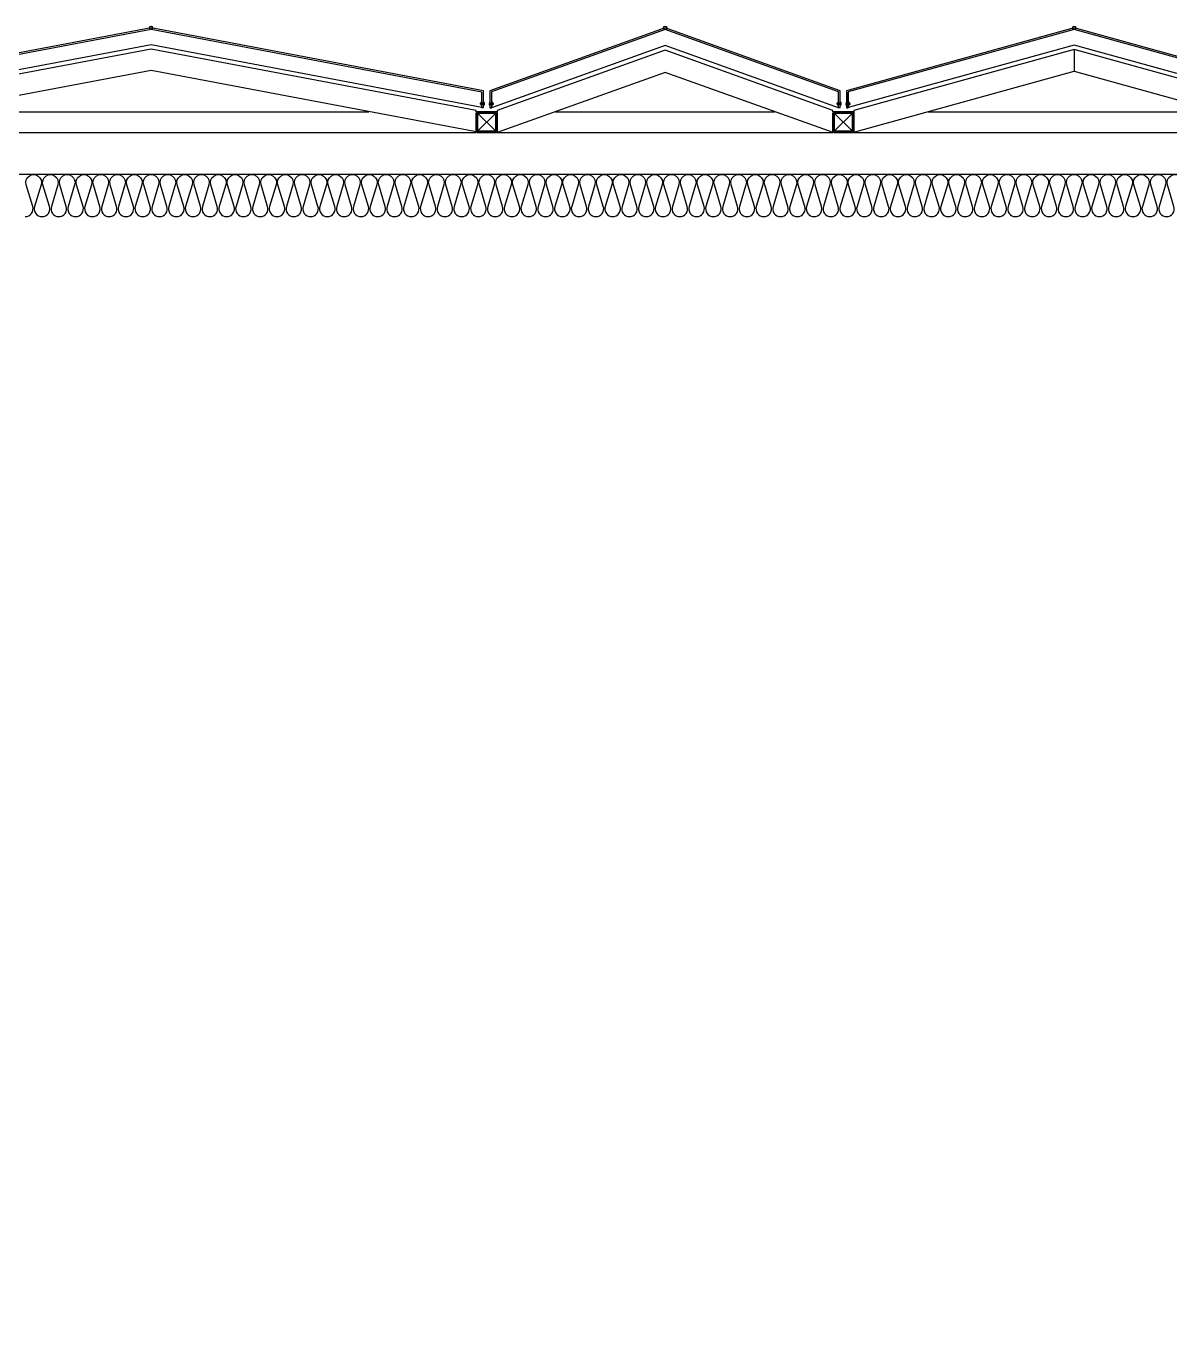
# Model space of a CAD drawing. Header units: millimetres. Extents: x -95754 to 177808, y 34455 to 149960.
# Drawn here: x 172356 to 175082, y 146351 to 149459 of the extents above; entities that cross this region are included whole.
import ezdxf

# ---------------------------------------------------------------- set-up
doc = ezdxf.new("R2010")
doc.units = ezdxf.units.MM
doc.header["$LTSCALE"] = 300
doc.linetypes.add('HID', pattern=[2.8, 1.8, -1])
for name, color, linetype in [('6FIN', 6, 'Continuous'), ('A-하지철물', 55, 'Continuous'), ('alucobond', 4, 'Continuous'), ('ISL', 251, 'Continuous'), ('mold', 4, 'Continuous'), ('SHEET', 6, 'Continuous')]:
    doc.layers.add(name, color=color, linetype=linetype)

# ---------------------------------------------------------------- blocks, each defined once
blk = doc.blocks.new('EX-1600')
at = {"layer": '6FIN', "elevation": 0}
for points in [[(3.2, 204.1), (46.8, 204.1, 0.414214), (50, 207.3), (50, 250.9, 0.414214), (46.8, 254.1), (3.2, 254.1, 0.414214), (0, 250.9), (0, 207.3, 0.414214)], [(1646.8, 204.1), (1603.2, 204.1, -0.414214), (1600, 207.3), (1600, 250.9, -0.414214), (1603.2, 254.1), (1646.8, 254.1, -0.414214), (1650, 250.9), (1650, 207.3, -0.414214)]]:
    blk.add_lwpolyline(points, format="xyb", close=True, dxfattribs=at)
at = {"layer": 'A-하지철물'}
for p, q in [((1600, 254.1), (50, 254.1)), ((1344, 204.1), (306, 204.1))]:
    blk.add_line(p, q, dxfattribs=at)
at = {"layer": 'A-하지철물', "elevation": 0}
for points in [[(41.9, 254.1), (825, 105.8), (1608.1, 254.1)], [(50, 204.1), (50, 201.6), (825, 55), (1600, 201.6), (1600, 204.1)]]:
    blk.add_lwpolyline(points, dxfattribs=at)
at = {"layer": 'A-하지철물'}
blk.add_circle((825, 4.1), 4.07, dxfattribs=at)
at = {"layer": 'alucobond', "color": 251, "linetype": 'HID', "ltscale": 10}
for p, q in [((31.5, 182.4), (31.5, 187.8)), ((31.5, 186.6), (39.5, 186.6)), ((32, 189.3), (32.5, 189.3)), ((32.5, 180.9), (32.5, 189.3)), ((38, 182.7), (38, 187.4)), ((39.5, 182.7), (39.5, 187.4)), ((1610.5, 182.7), (1610.5, 187.4)), ((1618.5, 186.6), (1610.5, 186.6)), ((1612, 182.7), (1612, 187.4)), ((1617.5, 180.9), (1617.5, 189.3)), ((1618, 189.3), (1617.5, 189.3)), ((1618.5, 182.4), (1618.5, 187.8)), ((30.2, 185.1), (41.5, 185.1)), ((31.5, 183.6), (39.5, 183.6)), ((32, 180.9), (32.5, 180.9)), ((1619.8, 185.1), (1608.5, 185.1)), ((1618.5, 183.6), (1610.5, 183.6)), ((1618, 180.9), (1617.5, 180.9))]:
    blk.add_line(p, q, dxfattribs=at)
at = {"layer": 'alucobond'}
for p, q in [((32.5, 195.1), (36.5, 195.1)), ((1617.5, 195.1), (1613.5, 195.1))]:
    blk.add_line(p, q, dxfattribs=at)
at = {"layer": 'alucobond', "color": 251, "linetype": 'HID', "ltscale": 10}
for points in [[(32, 189.3), (31.5, 187.8)], [(32, 180.9), (31.5, 182.4)]]:
    blk.add_lwpolyline(points, dxfattribs=at)
at = {"layer": 'alucobond', "elevation": 0}
for points in [[(32.5, 195.1), (32.5, 154.1), (825, 4.1), (1617.5, 154.1), (1617.5, 195.1)], [(36.5, 195.1), (36.5, 157.4), (825, 8.1), (1613.5, 157.4), (1613.5, 195.1)]]:
    blk.add_lwpolyline(points, dxfattribs=at)
at = {"layer": 'alucobond', "color": 251, "linetype": 'HID', "ltscale": 10, "elevation": 0}
for points in [[(36.5, 194), (825, 44.8), (1613.5, 194)], [(1618, 189.3), (1618.5, 187.8)], [(1618, 180.9), (1618.5, 182.4)]]:
    blk.add_lwpolyline(points, dxfattribs=at)
at = {"layer": 'alucobond', "color": 251, "linetype": 'HID', "ltscale": 10}
blk.add_lwpolyline([(39.5, 186.6, -0.666667), (39.5, 183.6, -1.5)], format="xyb", dxfattribs=at)
at = {"layer": 'alucobond', "color": 251, "linetype": 'HID', "ltscale": 10, "elevation": 0}
blk.add_lwpolyline([(1610.5, 186.6, 0.666667), (1610.5, 183.6, 1.5)], format="xyb", dxfattribs=at)
at = {"layer": 'alucobond', "color": 251, "linetype": 'HID', "ltscale": 10}
for centre, start, end in [((38.7, 187.4), 0, 180), ((1611.3, 187.4), 0, 180), ((38.7, 182.7), 180, 0), ((1611.3, 182.7), 180, 0)]:
    blk.add_arc(centre, 0.75, start, end, dxfattribs=at)
at = {"layer": 'mold', "color": 4}
blk.add_lwpolyline([(25, 204.1), (25, 202.6)], dxfattribs=at)
at = {"layer": 'mold', "color": 4, "elevation": 0}
blk.add_lwpolyline([(1625, 204.1), (1625, 202.6)], dxfattribs=at)
at = {"layer": 'SHEET', "color": 8}
for p, q in [((46.8, 250.9), (3.2, 207.3)), ((3.2, 250.9), (46.8, 207.3)), ((1603.2, 250.9), (1646.8, 207.3)), ((1646.8, 250.9), (1603.2, 207.3))]:
    blk.add_line(p, q, dxfattribs=at)
at = {"layer": 'SHEET', "color": 8, "elevation": 0}
for points in [[(3.2, 207.3), (46.8, 207.3), (46.8, 250.9), (3.2, 250.9)], [(1646.8, 207.3), (1603.2, 207.3), (1603.2, 250.9), (1646.8, 250.9)]]:
    blk.add_lwpolyline(points, close=True, dxfattribs=at)
blk = doc.blocks.new('EX-850-1')
at = {"layer": '6FIN', "elevation": 0}
for points in [[(3.2, 204.1), (46.8, 204.1, 0.414214), (50, 207.3), (50, 250.9, 0.414214), (46.8, 254.1), (3.2, 254.1, 0.414214), (0, 250.9), (0, 207.3, 0.414214)], [(896.8, 204.1), (853.2, 204.1, -0.414214), (850, 207.3), (850, 250.9, -0.414214), (853.2, 254.1), (896.8, 254.1, -0.414214), (900, 250.9), (900, 207.3, -0.414214)]]:
    blk.add_lwpolyline(points, format="xyb", close=True, dxfattribs=at)
at = {"layer": 'A-하지철물'}
for p, q in [((850, 254.1), (50, 254.1)), ((710.9, 204.1), (189.1, 204.1))]:
    blk.add_line(p, q, dxfattribs=at)
at = {"layer": 'A-하지철물', "elevation": 0}
for points in [[(49.9, 254.1), (450, 110.3), (850.1, 254.1)], [(50, 204.1), (50, 200.9), (450, 57.2), (850, 200.9), (850, 204.1)]]:
    blk.add_lwpolyline(points, dxfattribs=at)
at = {"layer": 'A-하지철물'}
blk.add_circle((450, 4.1), 4.07, dxfattribs=at)
at = {"layer": 'alucobond', "color": 251, "linetype": 'HID', "ltscale": 10}
for p, q in [((31.5, 182.4), (31.5, 187.8)), ((31.5, 186.6), (39.5, 186.6)), ((32, 189.3), (32.5, 189.3)), ((32.5, 180.9), (32.5, 189.3)), ((38, 182.7), (38, 187.4)), ((39.5, 182.7), (39.5, 187.4)), ((860.5, 182.7), (860.5, 187.4)), ((868.5, 186.6), (860.5, 186.6)), ((862, 182.7), (862, 187.4)), ((867.5, 180.9), (867.5, 189.3)), ((868, 189.3), (867.5, 189.3)), ((868.5, 182.4), (868.5, 187.8)), ((30.2, 185.1), (41.5, 185.1)), ((31.5, 183.6), (39.5, 183.6)), ((32, 180.9), (32.5, 180.9)), ((869.8, 185.1), (858.5, 185.1)), ((868.5, 183.6), (860.5, 183.6)), ((868, 180.9), (867.5, 180.9))]:
    blk.add_line(p, q, dxfattribs=at)
at = {"layer": 'alucobond'}
for p, q in [((32.5, 195.1), (36.5, 195.1)), ((867.5, 195.1), (863.5, 195.1))]:
    blk.add_line(p, q, dxfattribs=at)
at = {"layer": 'alucobond', "color": 251, "linetype": 'HID', "ltscale": 10}
for points in [[(32, 189.3), (31.5, 187.8)], [(868, 189.3), (868.5, 187.8)], [(32, 180.9), (31.5, 182.4)], [(868, 180.9), (868.5, 182.4)]]:
    blk.add_lwpolyline(points, dxfattribs=at)
at = {"layer": 'alucobond', "elevation": 0}
for points in [[(32.5, 195.1), (32.5, 154.1), (450, 4.1), (867.5, 154.1), (867.5, 195.1)], [(36.5, 195.1), (36.5, 156.9), (450, 8.3), (863.5, 156.9), (863.5, 195.1)]]:
    blk.add_lwpolyline(points, dxfattribs=at)
at = {"layer": 'alucobond', "color": 251, "linetype": 'HID', "ltscale": 10, "elevation": 0}
blk.add_lwpolyline([(36.5, 195.1), (450, 46.6), (863.5, 195.1)], dxfattribs=at)
at = {"layer": 'alucobond', "color": 251, "linetype": 'HID', "ltscale": 10}
for points in [[(39.5, 186.6, -0.666667), (39.5, 183.6, -1.5)], [(860.5, 186.6, 0.666667), (860.5, 183.6, 1.5)]]:
    blk.add_lwpolyline(points, format="xyb", dxfattribs=at)
for centre, start, end in [((38.7, 187.4), 0, 180), ((861.3, 187.4), 0, 180), ((38.7, 182.7), 180, 0), ((861.3, 182.7), 180, 0)]:
    blk.add_arc(centre, 0.75, start, end, dxfattribs=at)
at = {"layer": 'mold', "color": 4}
for points in [[(25, 204.1), (25, 202.6)], [(875, 204.1), (875, 202.6)]]:
    blk.add_lwpolyline(points, dxfattribs=at)
at = {"layer": 'SHEET', "color": 8}
for p, q in [((46.8, 250.9), (3.2, 207.3)), ((3.2, 250.9), (46.8, 207.3)), ((853.2, 250.9), (896.8, 207.3)), ((896.8, 250.9), (853.2, 207.3))]:
    blk.add_line(p, q, dxfattribs=at)
at = {"layer": 'SHEET', "color": 8, "elevation": 0}
for points in [[(3.2, 207.3), (46.8, 207.3), (46.8, 250.9), (3.2, 250.9)], [(896.8, 207.3), (853.2, 207.3), (853.2, 250.9), (896.8, 250.9)]]:
    blk.add_lwpolyline(points, close=True, dxfattribs=at)
blk = doc.blocks.new('EX-1100')
at = {"layer": '6FIN', "elevation": 0}
for points in [[(3.2, 204.1), (46.8, 204.1, 0.414214), (50, 207.3), (50, 250.9, 0.414214), (46.8, 254.1), (3.2, 254.1, 0.414214), (0, 250.9), (0, 207.3, 0.414214)], [(1146.8, 204.1), (1103.2, 204.1, -0.414214), (1100, 207.3), (1100, 250.9, -0.414214), (1103.2, 254.1), (1146.8, 254.1, -0.414214), (1150, 250.9), (1150, 207.3, -0.414214)]]:
    blk.add_lwpolyline(points, format="xyb", close=True, dxfattribs=at)
at = {"layer": 'A-하지철물'}
for p, q in [((1100, 254.1), (50, 254.1)), ((923.1, 204.1), (226.9, 204.1)), ((575, 55.9), (575, 107.8))]:
    blk.add_line(p, q, dxfattribs=at)
at = {"layer": 'A-하지철물', "elevation": 0}
blk.add_lwpolyline([(1100, 201.1), (1100, 253), (575, 107.8), (50, 253), (50, 201.1), (575, 55.9)], close=True, dxfattribs=at)
at = {"layer": 'A-하지철물'}
blk.add_circle((575, 4.1), 4.07, dxfattribs=at)
at = {"layer": 'alucobond', "color": 251, "linetype": 'HID', "ltscale": 10}
for p, q in [((31.5, 182.4), (31.5, 187.8)), ((31.5, 186.6), (39.5, 186.6)), ((32, 189.3), (32.5, 189.3)), ((32.5, 180.9), (32.5, 189.3)), ((38, 182.7), (38, 187.4)), ((39.5, 182.7), (39.5, 187.4)), ((1110.5, 182.7), (1110.5, 187.4)), ((1118.5, 186.6), (1110.5, 186.6)), ((1112, 182.7), (1112, 187.4)), ((1117.5, 180.9), (1117.5, 189.3)), ((1118, 189.3), (1117.5, 189.3)), ((1118.5, 182.4), (1118.5, 187.8)), ((30.2, 185.1), (41.5, 185.1)), ((31.5, 183.6), (39.5, 183.6)), ((32, 180.9), (32.5, 180.9)), ((1119.8, 185.1), (1108.5, 185.1)), ((1118.5, 183.6), (1110.5, 183.6)), ((1118, 180.9), (1117.5, 180.9))]:
    blk.add_line(p, q, dxfattribs=at)
at = {"layer": 'alucobond'}
for p, q in [((32.5, 195.1), (36.5, 195.1)), ((1117.5, 195.1), (1113.5, 195.1))]:
    blk.add_line(p, q, dxfattribs=at)
at = {"layer": 'alucobond', "color": 251, "linetype": 'HID', "ltscale": 10, "elevation": 0}
for points in [[(32, 189.3), (31.5, 187.8)], [(36.5, 194.5), (575, 45.6), (1113.5, 194.5)], [(1118, 189.3), (1118.5, 187.8)], [(32, 180.9), (31.5, 182.4)], [(1118, 180.9), (1118.5, 182.4)]]:
    blk.add_lwpolyline(points, dxfattribs=at)
at = {"layer": 'alucobond', "elevation": 0}
for points in [[(32.5, 195.1), (32.5, 154.1), (575, 4.1), (1117.5, 154.1), (1117.5, 195.1)], [(36.5, 195.1), (36.5, 157.1), (575, 8.2), (1113.5, 157.1), (1113.5, 195.1)], [(1113.5, 195.1), (1113.5, 157.2)]]:
    blk.add_lwpolyline(points, dxfattribs=at)
at = {"layer": 'alucobond', "color": 251, "linetype": 'HID', "ltscale": 10, "elevation": 0}
for points in [[(39.5, 186.6, -0.666667), (39.5, 183.6, -1.5)], [(1110.5, 186.6, 0.666667), (1110.5, 183.6, 1.5)]]:
    blk.add_lwpolyline(points, format="xyb", dxfattribs=at)
at = {"layer": 'alucobond', "color": 251, "linetype": 'HID', "ltscale": 10}
for centre, start, end in [((38.7, 187.4), 0, 180), ((1111.3, 187.4), 0, 180), ((38.7, 182.7), 180, 0), ((1111.3, 182.7), 180, 0)]:
    blk.add_arc(centre, 0.75, start, end, dxfattribs=at)
at = {"layer": 'mold', "color": 4, "elevation": 0}
for points in [[(25, 204.1), (25, 202.6)], [(1125, 204.1), (1125, 202.6)]]:
    blk.add_lwpolyline(points, dxfattribs=at)
at = {"layer": 'SHEET', "color": 8}
for p, q in [((46.8, 250.9), (3.2, 207.3)), ((3.2, 250.9), (46.8, 207.3)), ((1103.2, 250.9), (1146.8, 207.3)), ((1146.8, 250.9), (1103.2, 207.3))]:
    blk.add_line(p, q, dxfattribs=at)
at = {"layer": 'SHEET', "color": 8, "elevation": 0}
for points in [[(3.2, 207.3), (46.8, 207.3), (46.8, 250.9), (3.2, 250.9)], [(1146.8, 207.3), (1103.2, 207.3), (1103.2, 250.9), (1146.8, 250.9)]]:
    blk.add_lwpolyline(points, close=True, dxfattribs=at)

msp = doc.modelspace()

# ---------------------------------------------------------------- linework, layer by layer
at = {"layer": 'ISL', "elevation": 0}
for points in [[(177453.6, 143605), (177453.6, 149105), (170653.6, 149105)], [(177353.6, 143605), (177453.6, 143605), (177453.6, 149105), (170653.6, 149105), (170653.6, 148805)]]:
    msp.add_lwpolyline(points, dxfattribs=at)
msp.add_lwpolyline([(172353.6, 149005, 0.509267), (172371.3, 149029.3), (172355.9, 149080.8, -1.372593), (172391.3, 149080.8), (172375.9, 149029.3, 0.509267), (172393.6, 149005, 0.509267), (172411.3, 149029.3), (172395.9, 149080.8, -1.372593), (172431.3, 149080.8), (172415.9, 149029.3, 0.509267), (172433.6, 149005, 0.509267), (172451.3, 149029.3), (172435.9, 149080.8, -1.372593), (172471.3, 149080.8), (172455.9, 149029.3, 0.509267), (172473.6, 149005, 0.509267), (172491.3, 149029.3), (172475.9, 149080.8, -1.372593), (172511.3, 149080.8), (172495.9, 149029.3, 0.509267), (172513.6, 149005, 0.509267), (172531.3, 149029.3), (172515.9, 149080.8, -1.372593), (172551.3, 149080.8), (172535.9, 149029.3, 0.509267), (172553.6, 149005, 0.509267), (172571.3, 149029.3), (172555.9, 149080.8, -1.372593), (172591.3, 149080.8), (172575.9, 149029.3, 0.509267), (172593.6, 149005, 0.509267), (172611.3, 149029.3), (172595.9, 149080.8, -1.372593), (172631.3, 149080.8), (172615.9, 149029.3, 0.509267), (172633.6, 149005, 0.509267), (172651.3, 149029.3), (172635.9, 149080.8, -1.372593), (172671.3, 149080.8), (172655.9, 149029.3, 0.509267), (172673.6, 149005, 0.509267), (172691.3, 149029.3), (172675.9, 149080.8, -1.372593), (172711.3, 149080.8), (172695.9, 149029.3, 0.509267), (172713.6, 149005, 0.509267), (172731.3, 149029.3), (172715.9, 149080.8, -1.372593), (172751.3, 149080.8), (172735.9, 149029.3, 0.509267), (172753.6, 149005, 0.509267), (172771.3, 149029.3), (172755.9, 149080.8, -1.372593), (172791.3, 149080.8), (172775.9, 149029.3, 0.509267), (172793.6, 149005, 0.509267), (172811.3, 149029.3), (172795.9, 149080.8, -1.372593), (172831.3, 149080.8), (172815.9, 149029.3, 0.509267), (172833.6, 149005, 0.509267), (172851.3, 149029.3), (172835.9, 149080.8, -1.372593), (172871.3, 149080.8), (172855.9, 149029.3, 0.509267), (172873.6, 149005, 0.509267), (172891.3, 149029.3), (172875.9, 149080.8, -1.372593), (172911.3, 149080.8), (172895.9, 149029.3, 0.509267), (172913.6, 149005, 0.509267), (172931.3, 149029.3), (172915.9, 149080.8, -1.372593), (172951.3, 149080.8), (172935.9, 149029.3, 0.509267), (172953.6, 149005, 0.509267), (172971.3, 149029.3), (172955.9, 149080.8, -1.372593), (172991.3, 149080.8), (172975.9, 149029.3, 0.509267), (172993.6, 149005, 0.509267), (173011.3, 149029.3), (172995.9, 149080.8, -1.372593), (173031.3, 149080.8), (173015.9, 149029.3, 0.509267), (173033.6, 149005, 0.509267), (173051.3, 149029.3), (173035.9, 149080.8, -1.372593), (173071.3, 149080.8), (173055.9, 149029.3, 0.509267), (173073.6, 149005, 0.509267), (173091.3, 149029.3), (173075.9, 149080.8, -1.372593), (173111.3, 149080.8), (173095.9, 149029.3, 0.509267), (173113.6, 149005, 0.509267), (173131.3, 149029.3), (173115.9, 149080.8, -1.372593), (173151.3, 149080.8), (173135.9, 149029.3, 0.509267), (173153.6, 149005, 0.509267), (173171.3, 149029.3), (173155.9, 149080.8, -1.372593), (173191.3, 149080.8), (173175.9, 149029.3, 0.509267), (173193.6, 149005, 0.509267), (173211.3, 149029.3), (173195.9, 149080.8, -1.372593), (173231.3, 149080.8), (173215.9, 149029.3, 0.509267), (173233.6, 149005, 0.509267), (173251.3, 149029.3), (173235.9, 149080.8, -1.372593), (173271.3, 149080.8), (173255.9, 149029.3, 0.509267), (173273.6, 149005, 0.509267), (173291.3, 149029.3), (173275.9, 149080.8, -1.372593), (173311.3, 149080.8), (173295.9, 149029.3, 0.509267), (173313.6, 149005, 0.509267), (173331.3, 149029.3), (173315.9, 149080.8, -1.372593), (173351.3, 149080.8), (173335.9, 149029.3, 0.509267), (173353.6, 149005, 0.509267), (173371.3, 149029.3), (173355.9, 149080.8, -1.372593), (173391.3, 149080.8), (173375.9, 149029.3, 0.509267), (173393.6, 149005, 0.509267), (173411.3, 149029.3), (173395.9, 149080.8, -1.372593), (173431.3, 149080.8), (173415.9, 149029.3, 0.509267), (173433.6, 149005, 0.509267), (173451.3, 149029.3), (173435.9, 149080.8, -1.372593), (173471.3, 149080.8), (173455.9, 149029.3, 0.509267), (173473.6, 149005, 0.509267), (173491.3, 149029.3), (173475.9, 149080.8, -1.372593), (173511.3, 149080.8), (173495.9, 149029.3, 0.509267), (173513.6, 149005, 0.509267), (173531.3, 149029.3), (173515.9, 149080.8, -1.372593), (173551.3, 149080.8), (173535.9, 149029.3, 0.509267), (173553.6, 149005, 0.509267), (173571.3, 149029.3), (173555.9, 149080.8, -1.372593), (173591.3, 149080.8), (173575.9, 149029.3, 0.509267), (173593.6, 149005, 0.509267), (173611.3, 149029.3), (173595.9, 149080.8, -1.372593), (173631.3, 149080.8), (173615.9, 149029.3, 0.509267), (173633.6, 149005, 0.509267), (173651.3, 149029.3), (173635.9, 149080.8, -1.372593), (173671.3, 149080.8), (173655.9, 149029.3, 0.509267), (173673.6, 149005, 0.509267), (173691.3, 149029.3), (173675.9, 149080.8, -1.372593), (173711.3, 149080.8), (173695.9, 149029.3, 0.509267), (173713.6, 149005, 0.509267), (173731.3, 149029.3), (173715.9, 149080.8, -1.372593), (173751.3, 149080.8), (173735.9, 149029.3, 0.509267), (173753.6, 149005, 0.509267), (173771.3, 149029.3), (173755.9, 149080.8, -1.372593), (173791.3, 149080.8), (173775.9, 149029.3, 0.509267), (173793.6, 149005, 0.509267), (173811.3, 149029.3), (173795.9, 149080.8, -1.372593), (173831.3, 149080.8), (173815.9, 149029.3, 0.509267), (173833.6, 149005, 0.509267), (173851.3, 149029.3), (173835.9, 149080.8, -1.372593), (173871.3, 149080.8), (173855.9, 149029.3, 0.509267), (173873.6, 149005, 0.509267), (173891.3, 149029.3), (173875.9, 149080.8, -1.372593), (173911.3, 149080.8), (173895.9, 149029.3, 0.509267), (173913.6, 149005, 0.509267), (173931.3, 149029.3), (173915.9, 149080.8, -1.372593), (173951.3, 149080.8), (173935.9, 149029.3, 0.509267), (173953.6, 149005, 0.509267), (173971.3, 149029.3), (173955.9, 149080.8, -1.372593), (173991.3, 149080.8), (173975.9, 149029.3, 0.509267), (173993.6, 149005, 0.509267), (174011.3, 149029.3), (173995.9, 149080.8, -1.372593), (174031.3, 149080.8), (174015.9, 149029.3, 0.509267), (174033.6, 149005, 0.509267), (174051.3, 149029.3), (174035.9, 149080.8, -1.372593), (174071.3, 149080.8), (174055.9, 149029.3, 0.509267), (174073.6, 149005, 0.509267), (174091.3, 149029.3), (174075.9, 149080.8, -1.372593), (174111.3, 149080.8), (174095.9, 149029.3, 0.509267), (174113.6, 149005, 0.509267), (174131.3, 149029.3), (174115.9, 149080.8, -1.372593), (174151.3, 149080.8), (174135.9, 149029.3, 0.509267), (174153.6, 149005, 0.509267), (174171.3, 149029.3), (174155.9, 149080.8, -1.372593), (174191.3, 149080.8), (174175.9, 149029.3, 0.509267), (174193.6, 149005, 0.509267), (174211.3, 149029.3), (174195.9, 149080.8, -1.372593), (174231.3, 149080.8), (174215.9, 149029.3, 0.509267), (174233.6, 149005, 0.509267), (174251.3, 149029.3), (174235.9, 149080.8, -1.372593), (174271.3, 149080.8), (174255.9, 149029.3, 0.509267), (174273.6, 149005, 0.509267), (174291.3, 149029.3), (174275.9, 149080.8, -1.372593), (174311.3, 149080.8), (174295.9, 149029.3, 0.509267), (174313.6, 149005, 0.509267), (174331.3, 149029.3), (174315.9, 149080.8, -1.372593), (174351.3, 149080.8), (174335.9, 149029.3, 0.509267), (174353.6, 149005, 0.509267), (174371.3, 149029.3), (174355.9, 149080.8, -1.372593), (174391.3, 149080.8), (174375.9, 149029.3, 0.509267), (174393.6, 149005, 0.509267), (174411.3, 149029.3), (174395.9, 149080.8, -1.372593), (174431.3, 149080.8), (174415.9, 149029.3, 0.509267), (174433.6, 149005, 0.509267), (174451.3, 149029.3), (174435.9, 149080.8, -1.372593), (174471.3, 149080.8), (174455.9, 149029.3, 0.509267), (174473.6, 149005, 0.509267), (174491.3, 149029.3), (174475.9, 149080.8, -1.372593), (174511.3, 149080.8), (174495.9, 149029.3, 0.509267), (174513.6, 149005, 0.509267), (174531.3, 149029.3), (174515.9, 149080.8, -1.372593), (174551.3, 149080.8), (174535.9, 149029.3, 0.509267), (174553.6, 149005, 0.509267), (174571.3, 149029.3), (174555.9, 149080.8, -1.372593), (174591.3, 149080.8), (174575.9, 149029.3, 0.509267), (174593.6, 149005, 0.509267), (174611.3, 149029.3), (174595.9, 149080.8, -1.372593), (174631.3, 149080.8), (174615.9, 149029.3, 0.509267), (174633.6, 149005, 0.509267), (174651.3, 149029.3), (174635.9, 149080.8, -1.372593), (174671.3, 149080.8), (174655.9, 149029.3, 0.509267), (174673.6, 149005, 0.509267), (174691.3, 149029.3), (174675.9, 149080.8, -1.372593), (174711.3, 149080.8), (174695.9, 149029.3, 0.509267), (174713.6, 149005, 0.509267), (174731.3, 149029.3), (174715.9, 149080.8, -1.372593), (174751.3, 149080.8), (174735.9, 149029.3, 0.509267), (174753.6, 149005, 0.509267), (174771.3, 149029.3), (174755.9, 149080.8, -1.372593), (174791.3, 149080.8), (174775.9, 149029.3, 0.509267), (174793.6, 149005, 0.509267), (174811.3, 149029.3), (174795.9, 149080.8, -1.372593), (174831.3, 149080.8), (174815.9, 149029.3, 0.509267), (174833.6, 149005, 0.509267), (174851.3, 149029.3), (174835.9, 149080.8, -1.372593), (174871.3, 149080.8), (174855.9, 149029.3, 0.509267), (174873.6, 149005, 0.509267), (174891.3, 149029.3), (174875.9, 149080.8, -1.372593), (174911.3, 149080.8), (174895.9, 149029.3, 0.509267), (174913.6, 149005, 0.509267), (174931.3, 149029.3), (174915.9, 149080.8, -1.372593), (174951.3, 149080.8), (174935.9, 149029.3, 0.509267), (174953.6, 149005, 0.509267), (174971.3, 149029.3), (174955.9, 149080.8, -1.372593), (174991.3, 149080.8), (174975.9, 149029.3, 0.509267), (174993.6, 149005, 0.509267), (175011.3, 149029.3), (174995.9, 149080.8, -1.372593), (175031.3, 149080.8), (175015.9, 149029.3, 0.509267), (175033.6, 149005, 0.509267), (175051.3, 149029.3), (175035.9, 149080.8, -1.372593), (175071.3, 149080.8), (175055.9, 149029.3, 0.509267), (175073.6, 149005, 0.509267), (175091.3, 149029.3), (175075.9, 149080.8, -1.372593), (175111.3, 149080.8)], format="xyb", dxfattribs=at)

# ---------------------------------------------------------------- block references
at = {"layer": 'A-하지철물', "rotation": 180}
for name, p in [('EX-1600', (173478.6, 149459.1)), ('EX-850-1', (174328.6, 149459.1)), ('EX-1100', (175428.6, 149459.1))]:
    msp.add_blockref(name, p, dxfattribs=at)

doc.saveas('drawing.dxf')
